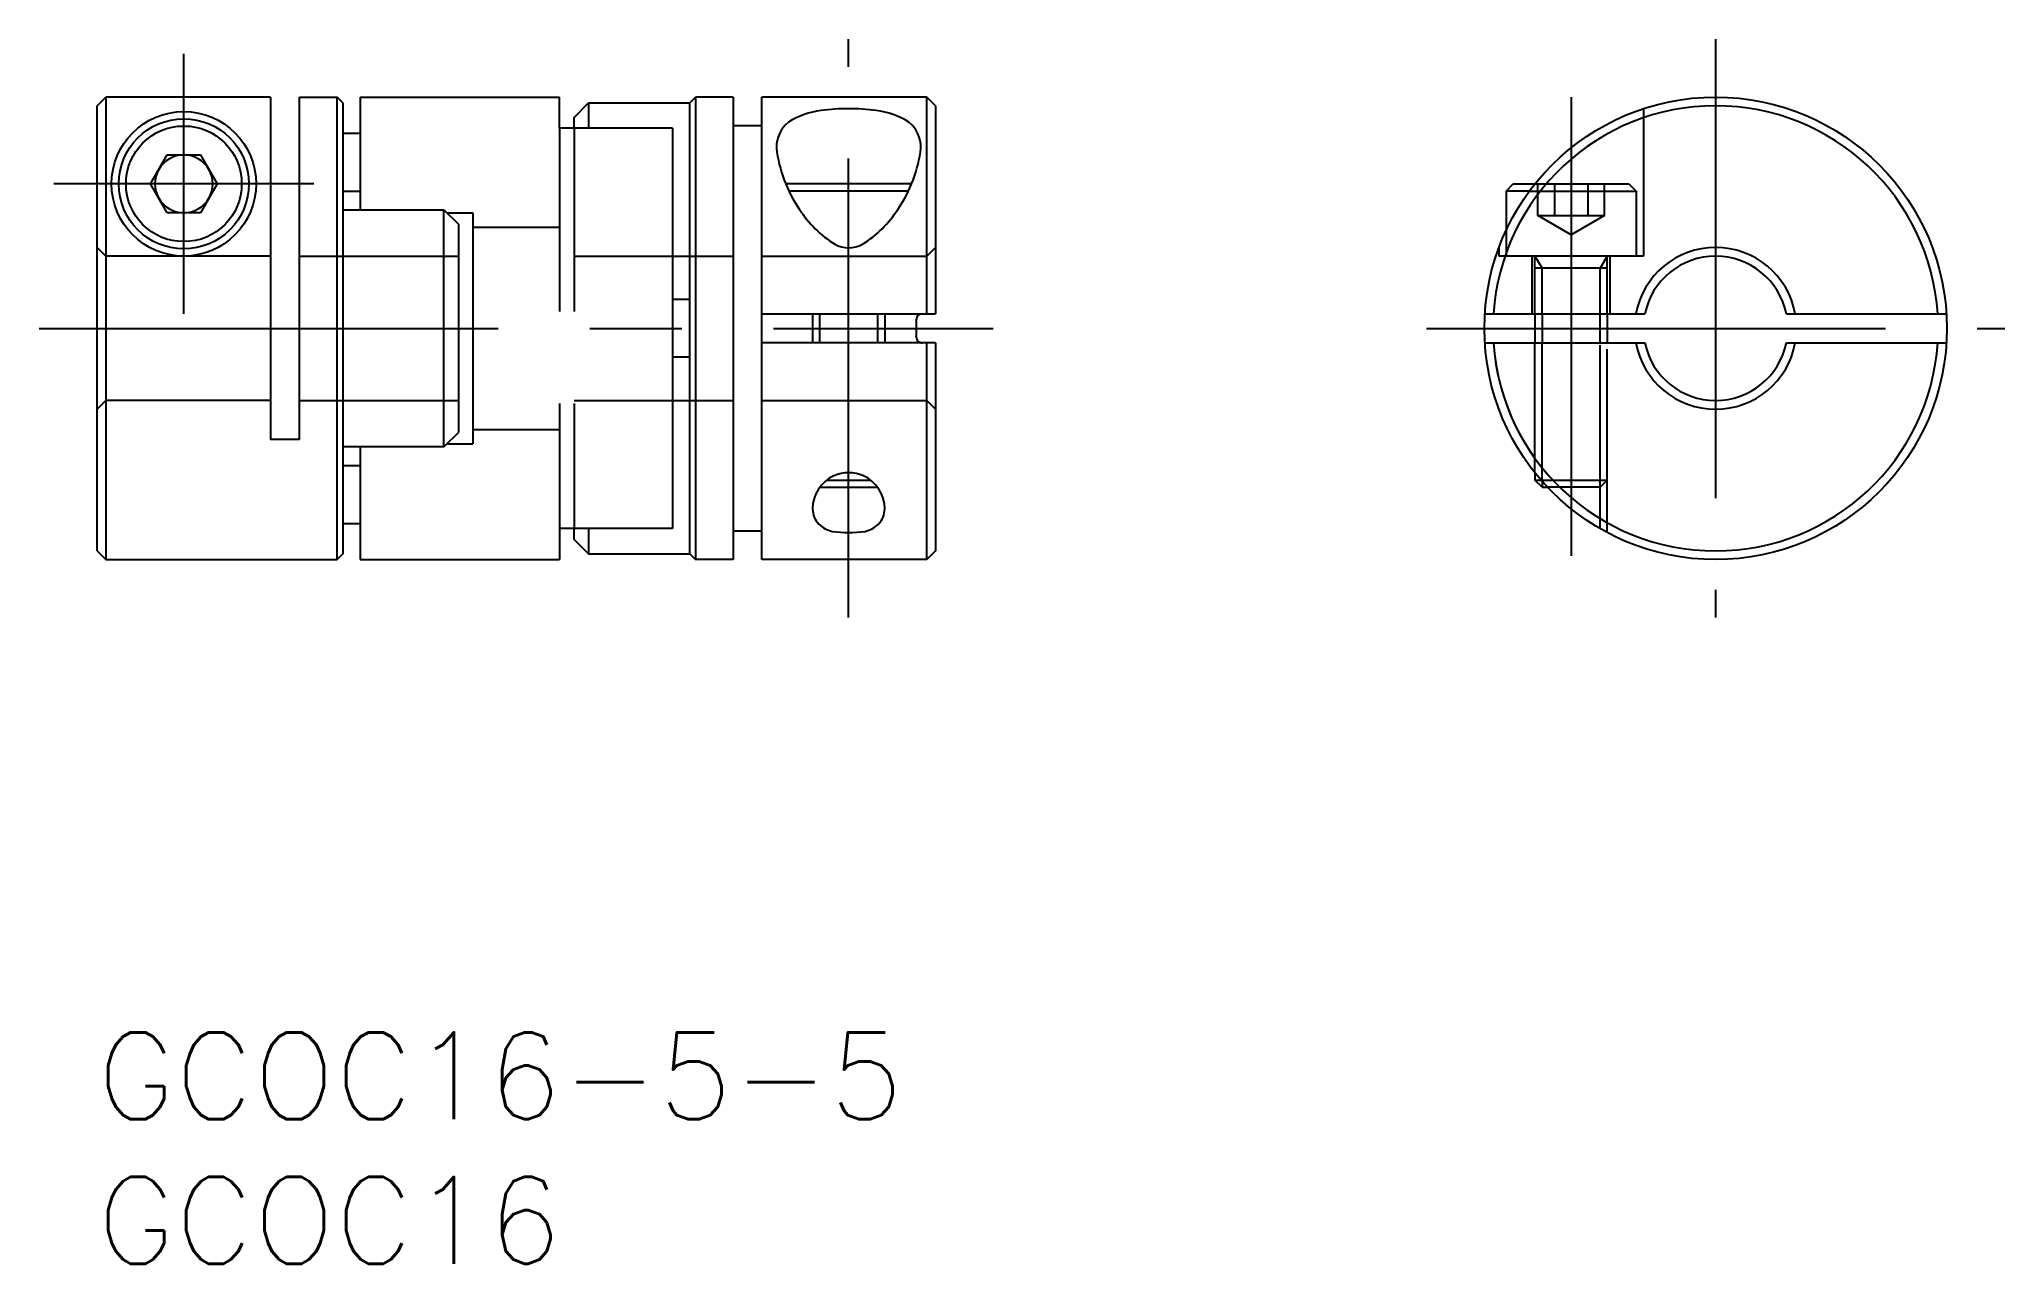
# Model space of a CAD drawing. Extents: x -2 to 66, y -8 to 34.4.
import ezdxf

# ---------------------------------------------------------------- set-up
doc = ezdxf.new("R2010")
doc.units = 0
doc.header["$LTSCALE"] = 0.5
doc.linetypes.add('CENTER', pattern=[50.8, 31.75, -6.35, 6.35, -6.35])
doc.linetypes.add('DASHED', pattern=[19.05, 12.7, -6.35])
doc.layers.get('0').update_dxf_attribs({"linetype": 'CONTINUOUS'})
doc.layers.add('CENTER', color=1, linetype='CENTER')
doc.styles.get("Standard").update_dxf_attribs({"font": 'txt.shx', "height": 3, "bigfont": 'bigfont.shx'})

# ---------------------------------------------------------------- blocks, each defined once
blk = doc.blocks.new('*U15')
at = {"color": 7, "linetype": 'CONTINUOUS'}
blk.add_text('GCOC16-5-5', height=3, dxfattribs=at).set_placement((0, -3))
blk = doc.blocks.new('*U16')
at = {"color": 7, "linetype": 'CONTINUOUS'}
blk.add_text('GCOC16', height=3, dxfattribs=at).set_placement((0, -8))

msp = doc.modelspace()

# ---------------------------------------------------------------- linework, layer by layer
at = {"color": 7, "linetype": 'CONTINUOUS'}
for p, q in [((0, 32.061), (0.3, 32.361)), ((0, 16.661), (0, 32.061)), ((0.3, 32.361), (0.3, 16.361)), ((6, 32.361), (0.3, 32.361)), ((6, 32.361), (6, 20.51)), ((7, 20.51), (7, 32.361)), ((7, 32.361), (8.3, 32.361)), ((8.3, 16.361), (8.3, 32.361)), ((8.5, 32.161), (8.3, 32.361)), ((8.5, 32.161), (8.5, 16.561)), ((16.5, 31.661), (17, 32.161)), ((17, 32.161), (17, 31.289)), ((17, 32.161), (20.5, 32.161)), ((20.5, 32.161), (20.7, 32.361)), ((20.5, 16.561), (20.5, 32.161)), ((20.7, 32.361), (20.7, 16.361)), ((22, 32.361), (20.7, 32.361)), ((22, 32.361), (22, 16.361)), ((23, 16.361), (23, 32.361)), ((28.7, 32.361), (23, 32.361)), ((28.7, 24.861), (28.7, 32.361)), ((29, 32.061), (28.7, 32.361)), ((29, 32.061), (29, 24.861)), ((16.5, 31.289), (16.5, 31.661)), ((22, 31.373), (23, 31.373)), ((1.845, 29.361), (2.423, 30.361)), ((2.423, 30.361), (3.577, 30.361)), ((3.577, 30.361), (4.155, 29.361)), ((2.423, 28.361), (1.845, 29.361)), ((4.155, 29.361), (3.577, 28.361)), ((28.168, 29.361), (23.832, 29.361)), ((48.743, 29.111), (48.993, 29.361)), ((48.993, 29.361), (49.748, 29.361)), ((28.046, 29.111), (23.954, 29.111)), ((48.743, 29.111), (48.743, 27.743)), ((49.556, 29.111), (48.743, 29.111)), ((3.577, 28.361), (2.423, 28.361)), ((8.5, 28.461), (12, 28.461)), ((12, 20.261), (12, 28.461)), ((12, 28.461), (12.5, 27.961)), ((12.5, 27.961), (12.5, 20.761)), ((23, 24.861), (29, 24.861)), ((24.75, 24.861), (24.75, 23.861)), ((27.25, 24.861), (27.25, 23.861)), ((48.009, 24.861), (53.544, 24.861)), ((49.743, 24.861), (49.743, 23.861)), ((52.243, 24.861), (52.243, 23.861)), ((58.443, 24.861), (63.978, 24.861)), ((29, 23.861), (23, 23.861)), ((28.7, 16.361), (28.7, 23.861)), ((29, 23.861), (29, 16.661)), ((48.009, 23.861), (53.544, 23.861)), ((58.443, 23.861), (63.978, 23.861)), ((7, 20.51), (6, 20.51)), ((12, 20.261), (12.5, 20.761)), ((12, 20.261), (8.5, 20.261)), ((25.234, 19.104), (26.766, 19.104)), ((49.743, 19.367), (49.743, 19.104)), ((49.987, 18.861), (49.743, 19.104)), ((49.743, 19.104), (49.963, 19.104)), ((24.996, 18.861), (27.004, 18.861)), ((49.987, 18.861), (50.184, 18.861)), ((16.5, 17.061), (16.5, 17.433)), ((16.5, 17.061), (17, 16.561)), ((17, 17.433), (17, 16.561)), ((23, 17.349), (22, 17.349)), ((0, 16.661), (0.3, 16.361)), ((0.3, 16.361), (8.3, 16.361)), ((8.5, 16.561), (8.3, 16.361)), ((17, 16.561), (20.5, 16.561)), ((20.5, 16.561), (20.7, 16.361)), ((22, 16.361), (20.7, 16.361)), ((28.7, 16.361), (23, 16.361)), ((29, 16.661), (28.7, 16.361))]:
    msp.add_line(p, q, dxfattribs=at)
for p, q in [((9.1, 32.361), (9.1, 28.461)), ((9.1, 32.361), (16, 32.361)), ((16, 31.289), (16, 32.361)), ((19.9, 31.289), (16, 31.289)), ((19.9, 31.289), (19.9, 17.433)), ((8.5, 31.111), (9.1, 31.111)), ((8.5, 29.111), (9.1, 29.111)), ((12.1, 28.361), (13, 28.361)), ((13, 28.361), (13, 20.361)), ((20.5, 25.361), (19.9, 25.361)), ((20.5, 23.361), (19.9, 23.361)), ((9.1, 20.261), (9.1, 16.361)), ((12.1, 20.361), (13, 20.361)), ((8.5, 19.611), (9.1, 19.611)), ((8.5, 17.611), (9.1, 17.611)), ((19.9, 17.433), (16, 17.433)), ((16, 17.433), (16, 16.361)), ((9.1, 16.361), (16, 16.361))]:
    msp.add_line(p, q)
at = {"color": 3, "linetype": 'DASHED'}
for p, q in [((53.493, 31.96), (53.493, 26.861)), ((16, 31.289), (16, 17.433)), ((16.5, 31.289), (16.5, 17.433)), ((49.748, 29.361), (52.993, 29.361)), ((49.839, 28.261), (49.839, 29.361)), ((50.416, 29.361), (50.416, 28.261)), ((51.571, 29.361), (51.571, 28.261)), ((52.148, 28.261), (52.148, 29.361)), ((52.993, 29.361), (53.243, 29.111)), ((49.556, 29.111), (53.243, 29.111)), ((53.243, 29.111), (53.243, 26.861)), ((49.839, 28.261), (52.148, 28.261)), ((50.993, 27.594), (49.839, 28.261)), ((52.148, 28.261), (50.993, 27.594)), ((13, 27.861), (16, 27.861)), ((48.743, 27.743), (48.743, 26.861)), ((0, 27.161), (0.3, 26.861)), ((6, 26.861), (0.3, 26.861)), ((7, 26.861), (12.5, 26.861)), ((16.5, 26.861), (22, 26.861)), ((23, 26.861), (28.7, 26.861)), ((29, 27.161), (28.7, 26.861)), ((48.493, 27.145), (48.493, 26.861)), ((53.493, 26.861), (48.493, 26.861)), ((49.643, 24.861), (49.643, 26.861)), ((49.743, 24.861), (49.743, 26.861)), ((49.743, 26.861), (49.987, 26.439)), ((52.243, 26.861), (52, 26.439)), ((52.243, 24.861), (52.243, 26.861)), ((52.343, 24.861), (52.343, 26.861)), ((52.243, 26.439), (49.743, 26.439)), ((49.987, 24.861), (49.987, 26.439)), ((52, 24.861), (52, 26.439)), ((49.743, 19.367), (49.743, 23.861)), ((49.987, 19.077), (49.987, 23.861)), ((52, 17.429), (52, 23.861)), ((52.243, 17.294), (52.243, 23.861)), ((0, 21.561), (0.3, 21.861)), ((6, 21.861), (0.3, 21.861)), ((7, 21.861), (12.5, 21.861)), ((16.5, 21.861), (22, 21.861)), ((23, 21.861), (28.7, 21.861)), ((29, 21.561), (28.7, 21.861)), ((13, 20.861), (16, 20.861)), ((49.963, 19.104), (52.243, 19.104)), ((52, 18.861), (52.243, 19.104)), ((52, 18.861), (50.184, 18.861))]:
    msp.add_line(p, q, dxfattribs=at)
at = {"color": 3, "linetype": 'CONTINUOUS'}
for p, q in [((24.993, 24.861), (24.993, 23.861)), ((27.006, 23.861), (27.006, 24.861)), ((49.987, 24.861), (49.987, 23.861)), ((52, 23.861), (52, 24.861)), ((49.987, 19.077), (49.987, 18.861))]:
    msp.add_line(p, q, dxfattribs=at)
at = {"color": 7, "linetype": 'CONTINUOUS'}
for centre, radius in [((55.993, 24.361), 8), ((3, 29.361), 2.5), ((3, 29.361), 2.25), ((3, 29.361), 2)]:
    msp.add_circle(centre, radius, dxfattribs=at)
for centre, radius, start, end in [((26, 24.931), 7.03, 82.1841, 97.8159), ((55.993, 24.361), 7.7, 3.72312, 176.27688), ((24.636, 30.616), 1.136, 129.39842, 180.79198), ((25.394, 29.117), 2.8, 97.189, 121.89313), ((26.606, 29.117), 2.8, 58.10687, 82.811), ((27.364, 30.616), 1.136, 359.20802, 50.60158), ((28.115, 31.13), 4.645, 186.54332, 214.82443), ((23.885, 31.13), 4.645, 325.17557, 353.45668), ((3, 29.361), 1, 90, 150), ((3, 29.361), 1, 30, 90), ((3, 29.361), 1, 150, 210), ((3, 29.361), 1, 330, 30), ((3, 29.361), 1, 210, 270), ((3, 29.361), 1, 270, 330), ((27.651, 30.631), 3.982, 212.74195, 237.6182), ((24.349, 30.631), 3.982, 302.3818, 327.25805), ((26, 28.149), 1.004, 241.34634, 298.65366), ((55.993, 24.361), 2.8, 10.28656, 169.71344), ((55.993, 24.361), 2.5, 11.53696, 168.46304), ((28.54, 24.661), 0.2, 90, 181.80864), ((19.039, 24.361), 9.305, 358.19136, 1.80864), ((28.54, 24.061), 0.2, 178.19136, 270), ((55.993, 24.361), 7.7, 183.72312, 356.27688), ((55.993, 24.361), 7.7, 183.72312, 229.50734), ((55.993, 24.361), 2.8, 190.28656, 349.71344), ((55.993, 24.361), 2.5, 191.53696, 348.46304), ((26.003, 18.115), 1.253, 114.10369, 179.98201), ((26, 18.115), 1.252, 66.01913, 113.98087), ((25.997, 18.115), 1.253, 0.01799, 65.89631), ((25.55, 18.139), 0.801, 181.68429, 223.72083), ((26.45, 18.139), 0.801, 316.27917, 358.31571), ((25.685, 18.339), 1.038, 226.55434, 255.93969), ((26, 21.474), 4.18, 262.20578, 277.79422), ((26.315, 18.339), 1.038, 284.06031, 313.44566)]:
    msp.add_arc(centre, radius, start, end, dxfattribs=at)
at = {"layer": 'CENTER', "color": 1, "linetype": 'CENTER'}
for p, q in [((26, 14.361), (26, 34.361)), ((55.993, 34.361), (55.993, 14.361)), ((3, 24.861), (3, 33.861)), ((50.993, 32.361), (50.993, 16.361)), ((7.5, 29.361), (-1.5, 29.361)), ((-2, 24.361), (31, 24.361)), ((45.993, 24.361), (65.993, 24.361))]:
    msp.add_line(p, q, dxfattribs=at)

# ---------------------------------------------------------------- block references
at = {"color": 7, "linetype": 'CONTINUOUS'}
for name in ['*U15', '*U16']:
    msp.add_blockref(name, (0, 0), dxfattribs=at)

doc.saveas('drawing.dxf')
